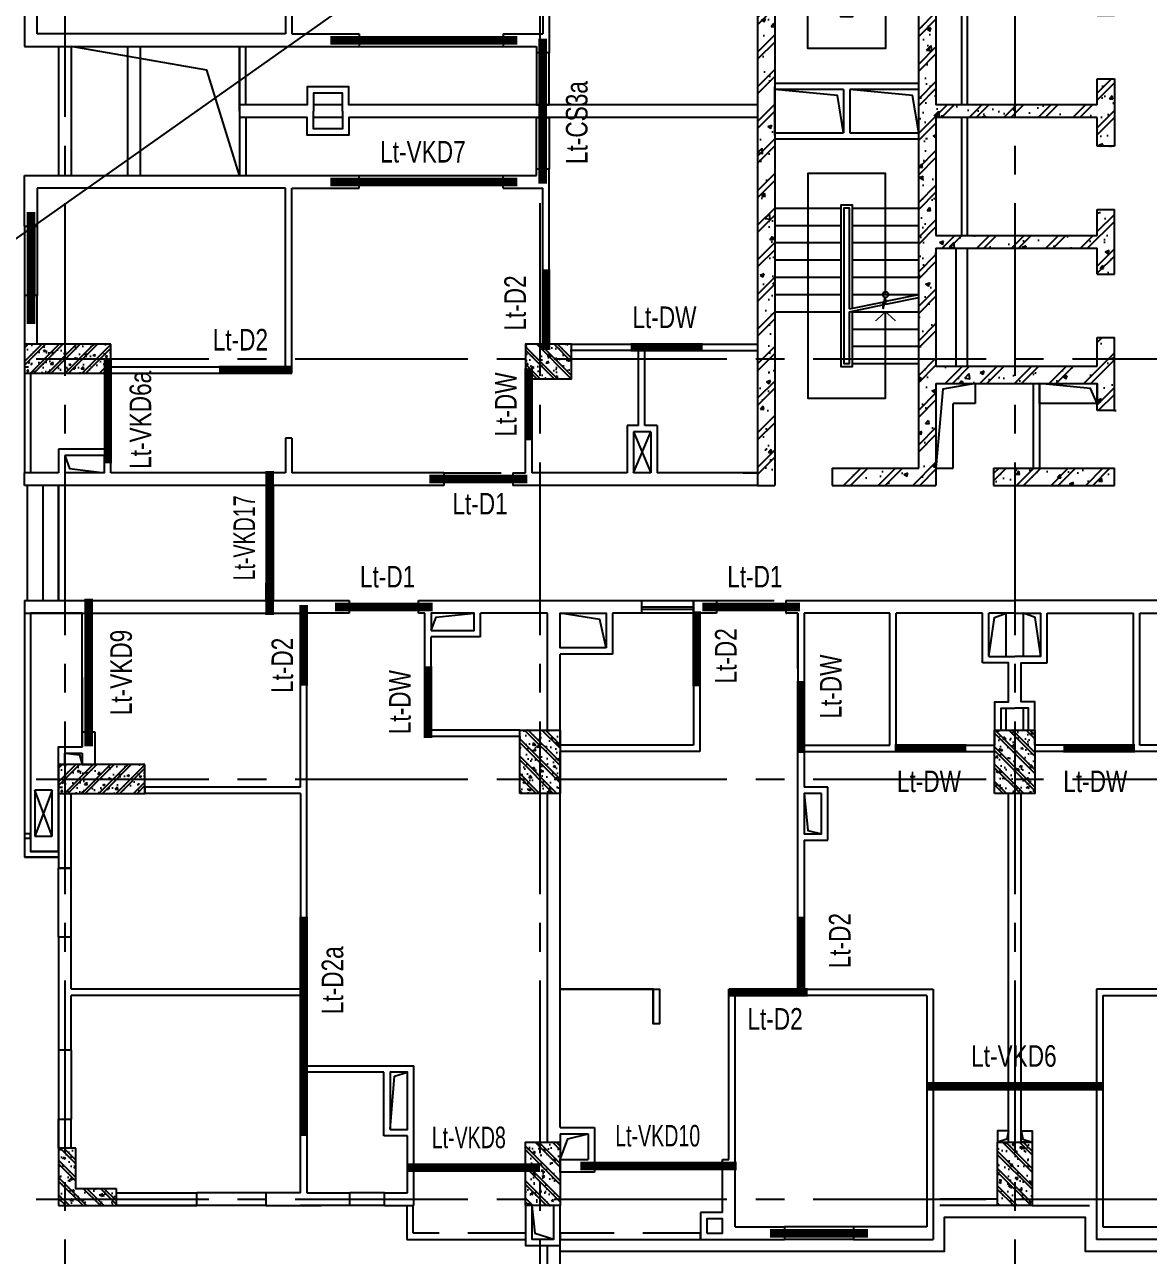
# Model space of a CAD drawing. Header units: millimetres. Extents: x 0 to 132458, y 0 to 365310.
# Drawn here: x 68577 to 88097, y 119774 to 141150 of the extents above; entities that cross this region are included whole.
import ezdxf
from ezdxf.enums import TextEntityAlignment as Align

# ---------------------------------------------------------------- set-up
doc = ezdxf.new("R2010")
doc.units = ezdxf.units.MM
doc.header["$LTSCALE"] = 400
doc.linetypes.add('CENTER2', pattern=[1.125, 0.75, -0.125, 0.125, -0.125])
doc.linetypes.add('HIDDEN', pattern=[0.375, 0.25, -0.125])
doc.layers.get('0').update_dxf_attribs({"lineweight": 5})
for name, color, linetype in [('CDC.01.AXIS', 160, 'CENTER2'), ('CDC.03.BORDER', 3, 'Continuous'), ('CDC.04.HIDDEN', 8, 'HIDDEN'), ('CDC.06.TEXT', 2, 'Continuous'), ('CDC.09.COLUMN', 4, 'Continuous'), ('CDC.10.HATCH', 9, 'Continuous'), ('CDC.11.NOTE', 8, 'Continuous'), ('CDC.12.PILE', 7, 'Continuous'), ('KCS_LANH_TO', 3, 'Continuous')]:
    doc.layers.add(name, color=color, linetype=linetype)
doc.layers.add('KCS_Plotter', color=11, linetype='Continuous', plot=False)
doc.styles.add('KCS_SMTEXT', font='arial.ttf', dxfattribs={"width": 0.7})
pattern_1 = [(50, (900, -1e-10), (358.63009, -31.376067), [37.5, -412.5]), (355, (900, -1e-10), (-69.37567, 376.09607), [30, -330]), (100.4514, (929.9, -2.6), (289.25469, 344.71977), [31.870095, -350.571056]), (46.1842, (900, 100), (533.62052, -82.75951), [56.25, -618.75]), (96.6356, (944.47, 93.1), (467.33135, 487.05894), [47.80514, -525.8565]), (351.1842, (900, 100), (467.33097, 487.0593), [45, -495]), (21, (950, 75), (298.453526, -201.309445), [37.5, -412.5]), (326, (950, 75), (121.657666, 362.57502), [30, -330]), (71.4514, (974.87, 58.22), (420.111314, 161.26525), [31.870095, -350.571056]), (37.5, (900, -1e-10), (6.079928, 166.446927), [0, -326, 0, -335, 0, -331.25]), (7.5, (900, -1e-10), (131.534769, 197.205856), [0, -191, 0, -318.5, 0, -126.25]), (327.5, (788.5, -1e-10), (266.911218, -11.277436), [0, -125, 0, -390, 0, -517.5]), (317.5, (738.5, -1e-10), (291.593085, 50.05249), [0, -162.5, 0, -259, 0, -367.5]), (45, (900, -1e-10), (-150.26019, 150.26019), []), (45, (900, 61.25), (-150.26019, 150.26019), [])]

# ---------------------------------------------------------------- blocks, each defined once
blk = doc.blocks.new('thang t2')
at = {"layer": 'CDC.11.NOTE', "ltscale": 10}
for p, q in [((1150, -1815), (0, -1815)), ((1150, -2115), (0, -2115)), ((1150, -2415), (0, -2415)), ((1150, -2715), (0, -2715)), ((2500, -2715), (1350, -2715)), ((1150, -3015), (0, -3015)), ((2500, -3015), (1350, -3015)), ((1150, -3315), (0, -3315)), ((2500, -3315), (1350, -3315)), ((1150, -3615), (0, -3615)), ((2500, -3615), (1350, -3615)), ((1150, -3915), (0, -3915)), ((2500, -3915), (1350, -3915)), ((1150, -4215), (0, -4215)), ((2500, -4215), (1350, -4215)), ((1150, -4515), (0, -4515)), ((2500, -4515), (1350, -4515))]:
    blk.add_line(p, q, dxfattribs=at)
at = {"layer": 'CDC.11.NOTE', "ltscale": 300}
blk.add_lwpolyline([(575, -3015), (575, -5115), (1925, -5115), (1925, -1215), (575, -1215), (575, -2715)], dxfattribs=at)
at = {"layer": 'CDC.11.NOTE', "ltscale": 10}
for points in [[(1150, -2775.42), (1150, -4565), (1350, -4565), (1350, -1765), (1150, -1765), (1150, -2725.42)], [(1200, -2765), (1200, -4515), (1300, -4515), (1300, -1815), (1200, -1815), (1200, -2715)]]:
    blk.add_lwpolyline(points, dxfattribs=at)
at = {"layer": 'CDC.11.NOTE', "const_width": 20}
blk.add_lwpolyline([(750, -2555), (575, -2715), (400, -2555)], dxfattribs=at)
at = {"layer": 'CDC.11.NOTE'}
for points in [[(1200, -2715), (630, -2833.75), (617.5, -2773.75), (582.5, -2906.25), (570, -2846.25), (0, -2965)], [(1200, -2765), (630, -2883.75), (617.5, -2823.75), (582.5, -2956.25), (570, -2896.25), (0, -3015)]]:
    blk.add_lwpolyline(points, dxfattribs=at)
blk.add_circle((575, -3015), 50, dxfattribs=at)
blk = doc.blocks.new('thang tc new')
at = {"layer": 'CDC.10.HATCH', "ltscale": 10}
h = blk.add_hatch(dxfattribs=at)
h.set_pattern_fill('BETONG', color=256, scale=100, style=0, pattern_type=2)
h.set_pattern_definition([(130, (5940222.8, 677573.3), (-717.2602, -62.7521), [75, -825]), (185, (5940222.8, 677573.3), (138.7513, 752.1921), [60, -660]), (79.5486, (5940163, 677568.1), (-578.5094, 689.4395), [63.7402, -701.1421]), (133.8158, (5940222.8, 677773.3), (-1067.241, -165.519), [112.5, -1237.5]), (83.3644, (5940133.9, 677759.5), (-934.6627, 974.118), [95.6103, -1051.713]), (188.8158, (5940222.8, 677773.3), (-934.662, 974.1186), [90, -990]), (159, (5940122.8, 677723.3), (-596.907, -402.6189), [75, -825]), (214, (5940122.8, 677723.3), (-243.3153, 725.15), [60, -660]), (108.5486, (5940073.05, 677689.75), (-840.2226, 322.5305), [63.7402, -701.1421]), (142.5, (5940222.8, 677573.3), (-12.15986, 332.89385), [0, -652, 0, -670, 0, -662.5]), (172.5, (5940222.8, 677573.3), (-263.06954, 394.4117), [0, -382, 0, -637, 0, -252.5]), (212.5, (5940445.8, 677573.3), (-533.82244, -22.55487), [0, -250, 0, -780, 0, -1035]), (222.5, (5940545.8, 677573.3), (-583.1862, 100.105), [0, -325, 0, -518, 0, -735]), (135, (5940222.8, 677573.3), (300.5204, 300.5204), []), (135, (5940222.8, 677695.8), (300.5204, 300.5204), [])])
h.paths.add_polyline_path([(5634141, 688259), (5632261, 688259), (5632261, 687959), (5634141, 687959)])
h.paths.add_polyline_path([(5635661, 688259), (5635141, 688259), (5635141, 687959), (5635361, 687959), (5635361, 686859), (5632561, 686859), (5632561, 686959), (5632261, 686959), (5632261, 686064), (5632561, 686064), (5632561, 686639), (5635361, 686639), (5635361, 684139), (5632561, 684139), (5632561, 684764), (5632261, 684764), (5632261, 683419), (5632561, 683419), (5632561, 683919), (5635361, 683919), (5635361, 681869), (5632561, 681869), (5632561, 682319), (5632261, 682319), (5632261, 681149), (5632561, 681149), (5632561, 681649), (5635361, 681649), (5635361, 679599), (5632561, 679599), (5632561, 680049), (5632261, 680049), (5632261, 678929), (5632561, 678929), (5632561, 679379), (5635361, 679379), (5635361, 677329), (5632561, 677329), (5632561, 677829), (5632261, 677829), (5632261, 676559), (5632561, 676559), (5632561, 677029), (5635361, 677029), (5635361, 675566), (5635361, 675260), (5637161, 675260), (5637161, 675560), (5635661, 675560)])
h.paths.add_polyline_path([(5638461, 688259), (5638161, 688259), (5636661, 688259), (5636661, 687959), (5638161, 687959), (5638161, 675260), (5638461, 675260)])
h.paths.add_polyline_path([(5634360, 675559), (5632261, 675559), (5632261, 675260), (5634360, 675260)], flags=17)
blk.add_line((5632561, 683419), (5632561, 683919))
at = {"layer": 'CDC.03.BORDER'}
for p, q in [((5632761, 687959), (5632761, 686859)), ((5633061, 687959), (5633061, 686859)), ((5633171, 687959), (5633171, 686859)), ((5634811, 681869), (5634811, 683919)), ((5634911, 681869), (5634911, 683919)), ((5634811, 679599), (5634811, 681649)), ((5634911, 679599), (5634911, 681649)), ((5634811, 677329), (5634811, 679379)), ((5635011, 677329), (5635011, 679379))]:
    blk.add_line(p, q, dxfattribs=at)
at = {"layer": 'CDC.03.BORDER', "ltscale": 10}
for p, q in [((5633971, 687959), (5633971, 687739)), ((5634081, 687959), (5634081, 687739)), ((5633971, 687739), (5634081, 687739)), ((5635361, 687469), (5634901, 687469)), ((5634901, 686859), (5634901, 687469)), ((5635011, 686859), (5635011, 687359)), ((5635361, 687359), (5635011, 687359)), ((5633971, 687139), (5634081, 687139)), ((5633971, 687139), (5633971, 686859)), ((5634081, 687139), (5634081, 686859)), ((5635661, 682134), (5636856, 682134)), ((5636856, 682134), (5636856, 681384)), ((5636966, 682134), (5638161, 682134)), ((5636966, 682134), (5636966, 681384)), ((5635661, 681274), (5638161, 681274)), ((5633561, 677030), (5633561, 675559)), ((5633671, 677030), (5633671, 675559)), ((5634681, 677029), (5634681, 676680)), ((5634681, 676680), (5635061, 676680)), ((5635061, 675560), (5635061, 676680)), ((5635361, 675560), (5635061, 675560))]:
    blk.add_line(p, q, dxfattribs=at)
at = {"layer": 'CDC.03.BORDER', "ltscale": 70}
blk.add_line((5632261, 676559), (5632231, 676559), dxfattribs=at)
at = {"layer": 'CDC.03.BORDER', "ltscale": 10}
blk.add_lwpolyline([(5634081, 687739), (5633971, 687739), (5633971, 687139), (5634081, 687139)], close=True, dxfattribs=at)
for points in [[(5638161, 682244), (5635661, 682244)], [(5636856, 681384), (5635661, 681384)], [(5638161, 681384), (5636966, 681384)], [(5632561, 676880), (5632561, 676680), (5632861, 676680), (5632861, 676680), (5633561, 676680), (5633561, 677030), (5632561, 677030), (5632561, 676879), (5632562, 676879)]]:
    blk.add_lwpolyline(points, dxfattribs=at)
at = {"layer": 'CDC.09.COLUMN'}
for p, q in [((5632261, 688259), (5632261, 687959)), ((5632261, 686959), (5632261, 686064)), ((5632561, 686959), (5632561, 686859)), ((5635661, 676799), (5635661, 686959)), ((5635361, 686639), (5632561, 686639)), ((5632561, 686639), (5632561, 686064)), ((5635361, 686639), (5635361, 684139)), ((5632561, 686064), (5632261, 686064)), ((5632261, 684764), (5632261, 683419)), ((5632261, 684764), (5632561, 684764)), ((5632561, 684764), (5632561, 684139)), ((5632561, 684139), (5635361, 684139)), ((5632561, 683919), (5635361, 683919)), ((5632561, 683419), (5632561, 683919)), ((5635361, 683919), (5635361, 681869)), ((5632261, 683419), (5632561, 683419)), ((5632561, 682319), (5632261, 682319)), ((5632261, 682319), (5632261, 681149)), ((5632561, 681869), (5632561, 682319)), ((5632561, 681869), (5635361, 681869)), ((5632561, 681649), (5635361, 681649)), ((5632561, 681149), (5632561, 681649)), ((5635361, 681649), (5635361, 679599)), ((5632261, 681149), (5632561, 681149)), ((5632261, 678929), (5632261, 680049)), ((5632561, 680049), (5632261, 680049)), ((5632561, 679599), (5632561, 680049)), ((5635361, 679599), (5632561, 679599)), ((5632561, 678929), (5632561, 679379)), ((5635361, 679379), (5632561, 679379)), ((5635361, 679379), (5635361, 677329)), ((5632561, 678929), (5632261, 678929)), ((5632261, 676559), (5632261, 677829)), ((5632561, 677829), (5632261, 677829)), ((5632561, 677329), (5632561, 677829)), ((5635361, 677329), (5632561, 677329)), ((5632561, 676559), (5632561, 677029)), ((5635361, 677029), (5632561, 677029)), ((5635361, 677029), (5635361, 675566))]:
    blk.add_line(p, q, dxfattribs=at)
at = {"layer": 'CDC.09.COLUMN', "ltscale": 10}
for p, q in [((5634141, 688259), (5632261, 688259)), ((5634141, 688259), (5634141, 687959)), ((5635661, 688259), (5635141, 688259)), ((5635141, 688259), (5635141, 687959)), ((5635661, 675560), (5635661, 688259)), ((5636661, 687959), (5636661, 688259)), ((5636661, 688259), (5636661, 688259)), ((5638161, 688259), (5636661, 688259)), ((5638161, 688259), (5638461, 688259)), ((5638461, 688259), (5638461, 675260)), ((5632261, 687959), (5634141, 687959)), ((5635141, 687959), (5635361, 687959)), ((5635361, 686859), (5635361, 687959)), ((5636661, 687959), (5638161, 687959)), ((5638161, 687959), (5638161, 675260)), ((5632261, 686959), (5632561, 686959)), ((5635361, 686859), (5632561, 686859)), ((5638161, 681334), (5638161, 682185)), ((5632261, 676559), (5632561, 676559)), ((5634360, 675559), (5632261, 675559)), ((5632261, 675260), (5632261, 675559)), ((5634360, 675559), (5634360, 675260)), ((5635361, 675566), (5635361, 675260)), ((5635361, 675566), (5635361, 675566)), ((5637161, 675560), (5635661, 675560)), ((5637161, 675560), (5637161, 675260)), ((5634360, 675260), (5632261, 675260)), ((5637161, 675260), (5635361, 675260)), ((5638461, 675260), (5638161, 675260))]:
    blk.add_line(p, q, dxfattribs=at)
at = {"layer": 'CDC.11.NOTE', "ltscale": 10}
for points in [[(5632761, 686859), (5632866, 687855), (5633061, 687959)], [(5633171, 686859), (5633265, 687809), (5633971, 687959)], [(5635011, 686859), (5635076, 687277), (5635361, 687359)], [(5635661, 681382), (5635769, 682032), (5636856, 682134)], [(5636966, 681382), (5637074, 682032), (5638161, 682134)], [(5632561, 676680), (5632679, 676944), (5633561, 677029)], [(5634681, 677029), (5635243, 676930), (5635361, 675560)]]:
    blk.add_lwpolyline(points, dxfattribs=at)
at = {"layer": 'CDC.11.NOTE'}
blk.add_blockref('thang t2', (5635661, 687960), dxfattribs=at)
at = {"layer": 'CDC.11.NOTE', "xscale": -1, "rotation": 180}
blk.add_blockref('thang t2', (5635661, 675560), dxfattribs=at)
blk = doc.blocks.new('c1')
at = {"layer": 'CDC.10.HATCH'}
h = blk.add_hatch(dxfattribs=at)
h.set_pattern_fill('CHAU-01', color=256, scale=50, angle=270, style=0, pattern_type=2)
h.set_pattern_definition([(320, (0, 0), (-31.376067, -358.63009), [37.5, -412.5]), (265, (0, 0), (376.09607, 69.37567), [30, -330]), (10.4514, (-2.6, -29.9), (344.71977, -289.25469), [31.870095, -350.571056]), (316.1842, (100, -2e-14), (-82.75951, -533.62052), [56.25, -618.75]), (6.6356, (93.1, -44.47), (487.05894, -467.33135), [47.80514, -525.8565]), (261.1842, (100, -2e-14), (487.0593, -467.33097), [45, -495]), (291, (75, -50), (-201.309445, -298.453526), [37.5, -412.5]), (236, (75, -50), (362.57502, -121.657666), [30, -330]), (341.4514, (58.22, -74.87), (161.26525, -420.111314), [31.870095, -350.571056]), (307.5, (0, 0), (166.446927, -6.079928), [0, -326, 0, -335, 0, -331.25]), (277.5, (0, 0), (197.205856, -131.534769), [0, -191, 0, -318.5, 0, -126.25]), (237.5, (2e-14, 111.5), (-11.277436, -266.911218), [0, -125, 0, -390, 0, -517.5]), (227.5, (3e-14, 161.5), (50.05249, -291.593085), [0, -162.5, 0, -259, 0, -367.5]), (315, (0, 0), (150.26019, 150.26019), []), (315, (61.25, -1e-14), (150.26019, 150.26019), [])])
h.paths.add_polyline_path([(1749356, 307321), (1748756, 307321), (1748756, 306221), (1749356, 306221)])
at = {"layer": 'CDC.09.COLUMN', "ltscale": 2000, "elevation": 0}
blk.add_lwpolyline([(1749356, 307321), (1749356, 306221), (1748756, 306221), (1748756, 307321)], close=True, dxfattribs=at)
blk = doc.blocks.new('TANG DH')
at = {"layer": 'CDC.10.HATCH'}
h = blk.add_hatch(dxfattribs=at)
h.set_pattern_fill('CHAU-01', color=256, scale=50, style=0, pattern_type=2)
h.set_pattern_definition(pattern_1)
h.paths.add_polyline_path([(1763873, 276500), (1763273, 276500), (1763273, 276850), (1763873, 276850)])
h.paths.add_polyline_path([(1764073, 276500), (1763873, 276500), (1763873, 276850), (1764073, 276850)])
h.paths.add_polyline_path([(1764073, 276850), (1763873, 276850), (1763873, 277100), (1764073, 277100)])
h.paths.add_polyline_path([(1763873, 276850), (1763273, 276850), (1763273, 277100), (1763873, 277100)])
h = blk.add_hatch(dxfattribs=at)
h.set_pattern_fill('CHAU-01', color=256, scale=50, style=0, pattern_type=2)
h.set_pattern_definition([(130, (3511735.72, 7300), (-358.63009, -31.376067), [37.5, -412.5]), (185, (3511735.72, 7300), (69.37567, 376.09607), [30, -330]), (79.5486, (3511705.83, 7297.4), (-289.25469, 344.71977), [31.870095, -350.571056]), (133.8158, (3511735.7, 7400), (-533.62052, -82.75951), [56.25, -618.75]), (83.3644, (3511691.25, 7393.1), (-467.33135, 487.05894), [47.80514, -525.8565]), (188.8158, (3511735.7, 7400), (-467.33097, 487.0593), [45, -495]), (159, (3511685.72, 7375), (-298.453526, -201.309445), [37.5, -412.5]), (214, (3511685.72, 7375), (-121.657666, 362.57502), [30, -330]), (108.5486, (3511660.85, 7358.22), (-420.111314, 161.26525), [31.870095, -350.571056]), (142.5, (3511735.72, 7300), (-6.079928, 166.446927), [0, -326, 0, -335, 0, -331.25]), (172.5, (3511735.72, 7300), (-131.534769, 197.205856), [0, -191, 0, -318.5, 0, -126.25]), (212.5, (3511847.22, 7300), (-266.911218, -11.277436), [0, -125, 0, -390, 0, -517.5]), (222.5, (3511897.22, 7300), (-291.593085, 50.05249), [0, -162.5, 0, -259, 0, -367.5]), (135, (3511735.72, 7300), (150.26019, 150.26019), []), (135, (3511735.72, 7361.25), (150.26019, 150.26019), [])])
h.paths.add_polyline_path([(1772663, 277100), (1772773, 277100), (1772773, 276850), (1772663, 276850)])
h.paths.add_polyline_path([(1772663, 276850), (1772773, 276850), (1772773, 276600), (1772663, 276600)])
h.paths.add_polyline_path([(1771273, 276850), (1772663, 276850), (1772663, 276600), (1771273, 276600)])
h.paths.add_polyline_path([(1771273, 277100), (1772663, 277100), (1772663, 276850), (1771273, 276850)])
h = blk.add_hatch(dxfattribs=at)
h.set_pattern_fill('CHAU-01', color=256, scale=50, style=0, pattern_type=2)
h.set_pattern_definition([(50, (600, -1e-10), (358.63009, -31.376067), [37.5, -412.5]), (355, (600, -1e-10), (-69.37567, 376.09607), [30, -330]), (100.4514, (629.9, -2.6), (289.25469, 344.71977), [31.870095, -350.571056]), (46.1842, (600, 100), (533.62052, -82.75951), [56.25, -618.75]), (96.6356, (644.47, 93.1), (467.33135, 487.05894), [47.80514, -525.8565]), (351.1842, (600, 100), (467.33097, 487.0593), [45, -495]), (21, (650, 75), (298.453526, -201.309445), [37.5, -412.5]), (326, (650, 75), (121.657666, 362.57502), [30, -330]), (71.4514, (674.87, 58.22), (420.111314, 161.26525), [31.870095, -350.571056]), (37.5, (600, -1e-10), (6.079928, 166.446927), [0, -326, 0, -335, 0, -331.25]), (7.5, (600, -1e-10), (131.534769, 197.205856), [0, -191, 0, -318.5, 0, -126.25]), (327.5, (488.5, -1e-10), (266.911218, -11.277436), [0, -125, 0, -390, 0, -517.5]), (317.5, (438.5, -1e-10), (291.593085, 50.05249), [0, -162.5, 0, -259, 0, -367.5]), (45, (600, -1e-10), (-150.26019, 150.26019), []), (45, (600, 61.25), (-150.26019, 150.26019), [])])
h.paths.add_polyline_path([(1755923, 270400), (1755223, 270400), (1755223, 269300), (1755923, 269300)])
h = blk.add_hatch(dxfattribs=at)
h.set_pattern_fill('CHAU-01', color=256, scale=50, style=0, pattern_type=2)
h.set_pattern_definition(pattern_1)
h.paths.add_polyline_path([(1764173, 270400), (1763473, 270400), (1763473, 269300), (1764173, 269300)])
h = blk.add_hatch(dxfattribs=at)
h.set_pattern_fill('CHAU-01', color=256, scale=50, style=0, pattern_type=2)
h.set_pattern_definition([(130, (3511145.68, -1e-10), (-358.63009, -31.376067), [37.5, -412.5]), (185, (3511145.68, -1e-10), (69.37567, 376.09607), [30, -330]), (79.5486, (3511115.8, -2.6), (-289.25469, 344.71977), [31.870095, -350.571056]), (133.8158, (3511145.68, 100), (-533.62052, -82.75951), [56.25, -618.75]), (83.3644, (3511101.2, 93.1), (-467.33135, 487.05894), [47.80514, -525.8565]), (188.8158, (3511145.7, 100), (-467.33097, 487.0593), [45, -495]), (159, (3511095.68, 75), (-298.453526, -201.309445), [37.5, -412.5]), (214, (3511095.68, 75), (-121.657666, 362.57502), [30, -330]), (108.5486, (3511070.8, 58.22), (-420.111314, 161.26525), [31.870095, -350.571056]), (142.5, (3511145.68, -1e-10), (-6.079928, 166.446927), [0, -326, 0, -335, 0, -331.25]), (172.5, (3511145.68, -1e-10), (-131.534769, 197.205856), [0, -191, 0, -318.5, 0, -126.25]), (212.5, (3511257.18, -1e-10), (-266.911218, -11.277436), [0, -125, 0, -390, 0, -517.5]), (222.5, (3511307.18, -1e-10), (-291.593085, 50.05249), [0, -162.5, 0, -259, 0, -367.5]), (135, (3511145.68, -1e-10), (150.26019, 150.26019), []), (135, (3511145.68, 61.25), (150.26019, 150.26019), [])])
h.paths.add_polyline_path([(1772073, 269800), (1772183, 269800), (1772183, 269550), (1772073, 269550)])
h.paths.add_polyline_path([(1772073, 269550), (1772183, 269550), (1772183, 269300), (1772073, 269300)])
h.paths.add_polyline_path([(1770683, 269550), (1772073, 269550), (1772073, 269300), (1770683, 269300)])
h.paths.add_polyline_path([(1770683, 269800), (1772073, 269800), (1772073, 269550), (1770683, 269550)])
h = blk.add_hatch(dxfattribs=at)
h.set_pattern_fill('CHAU-01', color=256, scale=50, style=0, pattern_type=2)
h.set_pattern_definition([(50, (1200, -1e-10), (358.63009, -31.376067), [37.5, -412.5]), (355, (1200, -1e-10), (-69.37567, 376.09607), [30, -330]), (100.4514, (1229.9, -2.6), (289.25469, 344.71977), [31.870095, -350.571056]), (46.1842, (1200, 100), (533.62052, -82.75951), [56.25, -618.75]), (96.6356, (1244.47, 93.1), (467.33135, 487.05894), [47.80514, -525.8565]), (351.1842, (1200, 100), (467.33097, 487.0593), [45, -495]), (21, (1250, 75), (298.453526, -201.309445), [37.5, -412.5]), (326, (1250, 75), (121.657666, 362.57502), [30, -330]), (71.4514, (1274.87, 58.22), (420.111314, 161.26525), [31.870095, -350.571056]), (37.5, (1200, -1e-10), (6.079928, 166.446927), [0, -326, 0, -335, 0, -331.25]), (7.5, (1200, -1e-10), (131.534769, 197.205856), [0, -191, 0, -318.5, 0, -126.25]), (327.5, (1088.5, -1e-10), (266.911218, -11.277436), [0, -125, 0, -390, 0, -517.5]), (317.5, (1038.5, -1e-10), (291.593085, 50.05249), [0, -162.5, 0, -259, 0, -367.5]), (45, (1200, -1e-10), (-150.26019, 150.26019), []), (45, (1200, 61.25), (-150.26019, 150.26019), [])])
h.paths.add_polyline_path([(1771883, 262441), (1771183, 262441), (1771183, 262251), (1772073, 262251), (1772073, 263141), (1771883, 263141)])
h.paths.add_polyline_path([(1772073, 262251), (1772183, 262251), (1772183, 263141), (1772073, 263141)])
h.paths.add_polyline_path([(1772073, 262141), (1772183, 262141), (1772183, 262251), (1772073, 262251)])
h.paths.add_polyline_path([(1771183, 262141), (1772073, 262141), (1772073, 262251), (1771183, 262251)])
at = {"layer": 'CDC.09.COLUMN', "ltscale": 2000}
for p, q in [((1771883, 262441), (1771883, 263141)), ((1771883, 263141), (1772183, 263141)), ((1772183, 263141), (1772183, 262141)), ((1771183, 262441), (1771183, 262141)), ((1771883, 262441), (1771183, 262441)), ((1772183, 262141), (1771183, 262141))]:
    blk.add_line(p, q, dxfattribs=at)
for points in [[(1764073, 276500), (1763273, 276500), (1763273, 277100), (1764073, 277100)], [(1771273, 277100), (1772773, 277100), (1772773, 276600), (1771273, 276600)], [(1755923, 269300), (1755923, 270400), (1755223, 270400), (1755223, 269300)], [(1764173, 269300), (1764173, 270400), (1763473, 270400), (1763473, 269300)], [(1770683, 269800), (1772183, 269800), (1772183, 269300), (1770683, 269300)]]:
    blk.add_lwpolyline(points, close=True, dxfattribs=at)
at = {"layer": 'CDC.10.HATCH', "xscale": -1, "rotation": 180}
for p in [(6517, 569462), (14717, 569462)]:
    blk.add_blockref('c1', p, dxfattribs=at)
blk = doc.blocks.new('fac')
at = {"ltscale": 10}
blk.add_lwpolyline([(5403900, 783951), (5403680, 783951), (5403680, 784851), (5403900, 784851)], close=True, dxfattribs=at)
at = {"layer": 'CDC.03.BORDER', "ltscale": 10}
for p, q in [((5400060, 790341), (5404310, 790341)), ((5404310, 790121), (5404310, 790341)), ((5404310, 790121), (5404310, 790341)), ((5405510, 790341), (5412790, 790341)), ((5405510, 790121), (5405510, 790341)), ((5412790, 790341), (5412790, 790121)), ((5400060, 790121), (5401803, 790121)), ((5400060, 790121), (5400310, 790121)), ((5400310, 790121), (5400060, 790121)), ((5401803, 789301), (5401803, 790121)), ((5401913, 790121), (5402213, 790121)), ((5401913, 790121), (5402213, 790121)), ((5401913, 789411), (5401913, 790121)), ((5402213, 789411), (5402213, 790121)), ((5402323, 790121), (5403340, 790121)), ((5402323, 790121), (5403980, 790121)), ((5402323, 789301), (5402323, 790121)), ((5403980, 789311), (5403980, 790121)), ((5403980, 789531), (5403980, 790121)), ((5404310, 790121), (5404090, 790121)), ((5404090, 790121), (5404090, 789311)), ((5405510, 790121), (5405890, 790121)), ((5405510, 790121), (5408150, 790121)), ((5408150, 789521), (5408150, 790121)), ((5408150, 789521), (5408150, 790121)), ((5408260, 790121), (5411290, 790121)), ((5408260, 790121), (5408441, 790121)), ((5408260, 789521), (5408260, 790121)), ((5411290, 790121), (5411290, 789711)), ((5411400, 790121), (5412090, 790121)), ((5411400, 790121), (5411400, 789821)), ((5412090, 789821), (5412090, 790121)), ((5412200, 790121), (5412790, 790121)), ((5412200, 789711), (5412200, 790121)), ((5401913, 789411), (5401913, 789721)), ((5411290, 789711), (5412200, 789711)), ((5411400, 789821), (5412090, 789821)), ((5408150, 789521), (5408260, 789521)), ((5401803, 789301), (5402015, 789301)), ((5401913, 789411), (5402213, 789411)), ((5402015, 789301), (5402015, 787891)), ((5402125, 789301), (5402323, 789301)), ((5402125, 789301), (5402125, 788001)), ((5403980, 789311), (5404090, 789311)), ((5408261, 788391), (5408150, 788391)), ((5408150, 788391), (5408150, 785181)), ((5408261, 788273), (5408261, 788391)), ((5411290, 788391), (5409161, 788391)), ((5409161, 788281), (5409161, 788391)), ((5408260, 788281), (5408260, 785181)), ((5411290, 788281), (5409161, 788281)), ((5401265, 788001), (5400060, 788001)), ((5401265, 788001), (5401265, 787891)), ((5402125, 788001), (5403290, 788001)), ((5401265, 787891), (5400060, 787891)), ((5403290, 787891), (5402015, 787891)), ((5412570, 787891), (5412570, 787041)), ((5412790, 787041), (5412790, 787891)), ((5412570, 787041), (5412790, 787041)), ((5412570, 787041), (5412790, 787041)), ((5403680, 786841), (5403680, 784851)), ((5403680, 786841), (5403790, 786841)), ((5403790, 786841), (5403790, 785181)), ((5412570, 785181), (5412570, 785841)), ((5412790, 785841), (5412570, 785841)), ((5412790, 785841), (5412790, 784961)), ((5403900, 785181), (5403790, 785181)), ((5404480, 785181), (5403790, 785181)), ((5404480, 785181), (5404480, 784961)), ((5406980, 785181), (5406980, 784961)), ((5408150, 785181), (5406980, 785181)), ((5408260, 785181), (5412570, 785181)), ((5403900, 784961), (5403900, 784851)), ((5404480, 784961), (5403900, 784961)), ((5412790, 784961), (5406980, 784961)), ((5408950, 783951), (5408950, 784961)), ((5409060, 783951), (5409060, 784961)), ((5403680, 784851), (5403900, 784851)), ((5407270, 783951), (5407770, 783951)), ((5409060, 783841), (5409060, 783951))]:
    blk.add_line(p, q, dxfattribs=at)
at = {"layer": 'CDC.03.BORDER'}
for p, q in [((5412690, 788391), (5412690, 790121)), ((5412790, 788391), (5412790, 790121))]:
    blk.add_line(p, q, dxfattribs=at)
at = {"layer": 'CDC.03.BORDER', "ltscale": 10}
for points in [[(5403980, 788561), (5404090, 788561), (5404090, 788391), (5403980, 788391)], [(5403680, 787741), (5403790, 787741), (5403790, 787891), (5403680, 787891)], [(5403900, 783951), (5403680, 783951), (5403680, 784851), (5403900, 784851)]]:
    blk.add_lwpolyline(points, close=True, dxfattribs=at)
for points in [[(5400060, 783951), (5407160, 783951), (5407160, 784261), (5407880, 784261), (5407880, 783951), (5409060, 783951)], [(5407270, 783841), (5407270, 784151), (5407770, 784151), (5407770, 783841)]]:
    blk.add_lwpolyline(points, dxfattribs=at)
at = {"layer": 'CDC.04.HIDDEN', "ltscale": 10}
for p, q in [((5402213, 790121), (5401913, 789411)), ((5402213, 789411), (5401913, 790121)), ((5405510, 790121), (5404310, 790121))]:
    blk.add_line(p, q, dxfattribs=at)
at = {"layer": 'CDC.10.HATCH', "ltscale": 10}
for p, q in [((5411400, 788391), (5411400, 788391)), ((5406980, 784961), (5404480, 784961))]:
    blk.add_line(p, q, dxfattribs=at)
blk.add_lwpolyline([(5412090, 789821), (5412012, 790048), (5411400, 790121)], dxfattribs=at)
blk.add_lwpolyline([(5403790, 784851), (5403745, 784851), (5403745, 783951), (5403790, 783951)], close=True, dxfattribs=at)
at = {"layer": 'CDC.12.PILE'}
for p, q in [((5412570, 785841), (5412570, 787041)), ((5412620, 785841), (5412620, 787041)), ((5412740, 785841), (5412740, 787041)), ((5412790, 785841), (5412790, 787041))]:
    blk.add_line(p, q, dxfattribs=at)
blk = doc.blocks.new('can A3-1')
at = {"ltscale": 10}
for p, q in [((5379856, 584508), (5379856, 583908)), ((5379966, 584508), (5379966, 583908)), ((5381056, 581328), (5381056, 581328))]:
    blk.add_line(p, q, dxfattribs=at)
at = {"layer": 'CDC.03.BORDER', "ltscale": 10}
for p, q in [((5378036, 591258), (5379656, 591258)), ((5379656, 591038), (5379656, 591258)), ((5380556, 591258), (5380956, 591258)), ((5380556, 591038), (5380556, 591258)), ((5380956, 591258), (5380956, 591038)), ((5382156, 591258), (5386136, 591258)), ((5382156, 591258), (5382586, 591258)), ((5382156, 591258), (5382156, 591038)), ((5379656, 591038), (5378236, 591038)), ((5378236, 588748), (5378236, 591038)), ((5380556, 591038), (5380556, 590818)), ((5380956, 591038), (5380666, 591038)), ((5380666, 591038), (5380666, 590818)), ((5382366, 591038), (5382156, 591038)), ((5382156, 591038), (5382176, 591038)), ((5382366, 591038), (5382366, 589608)), ((5382366, 590074), (5382366, 591038)), ((5382476, 591038), (5382476, 589608)), ((5383966, 591038), (5382476, 591038)), ((5383966, 588748), (5383966, 591038)), ((5384076, 588748), (5384076, 591038)), ((5385576, 591038), (5384076, 591038)), ((5385576, 590178), (5385576, 591038)), ((5386136, 591038), (5385686, 591038)), ((5385686, 590288), (5385686, 591038)), ((5385986, 590288), (5385986, 591038)), ((5380556, 590818), (5380666, 590818)), ((5385686, 590288), (5386136, 590288)), ((5380556, 589918), (5380556, 588748)), ((5380556, 589918), (5380666, 589918)), ((5380666, 589918), (5380666, 588638)), ((5382476, 589608), (5382366, 589608)), ((5385986, 589008), (5385986, 589388)), ((5380556, 588748), (5378236, 588748)), ((5382366, 585518), (5382366, 588858)), ((5382366, 588858), (5382476, 588858)), ((5382476, 588858), (5382476, 588748)), ((5382476, 588748), (5383966, 588748)), ((5384076, 588748), (5384296, 588748)), ((5384296, 588748), (5384296, 588638)), ((5385046, 588748), (5385786, 588748)), ((5385046, 588748), (5385046, 588638)), ((5378236, 582108), (5378236, 588638)), ((5380666, 588638), (5378236, 588638)), ((5382366, 588638), (5382366, 588638)), ((5382476, 588638), (5384296, 588638)), ((5382476, 588638), (5382476, 588018)), ((5385046, 588638), (5385786, 588638)), ((5382886, 588018), (5382476, 588018)), ((5382886, 587098), (5382886, 588018)), ((5386026, 582878), (5386026, 587908)), ((5386026, 582878), (5386026, 587498)), ((5382476, 587098), (5382476, 585518)), ((5382476, 587098), (5382886, 587098)), ((5382476, 585518), (5382366, 585518)), ((5381166, 581548), (5381166, 584508)), ((5381166, 584508), (5381386, 584508)), ((5381386, 584398), (5381386, 584508)), ((5382286, 584508), (5382366, 584508)), ((5382286, 584398), (5382286, 584508)), ((5382366, 584508), (5382366, 584618)), ((5382476, 584618), (5382366, 584618)), ((5382476, 584618), (5382476, 584508)), ((5382476, 584508), (5384716, 584508)), ((5384716, 584508), (5384716, 580158)), ((5381276, 580378), (5381276, 584398)), ((5381386, 584398), (5381276, 584398)), ((5384606, 584398), (5382286, 584398)), ((5384606, 584398), (5384606, 580378)), ((5386026, 581848), (5386026, 582768)), ((5386026, 581848), (5386026, 582768)), ((5378236, 582108), (5378836, 582108)), ((5378836, 582108), (5378836, 581328)), ((5378236, 581998), (5378726, 581998)), ((5378236, 581998), (5378236, 581848)), ((5378726, 581998), (5378726, 581548)), ((5378236, 581548), (5378726, 581548)), ((5378236, 581328), (5378236, 581548)), ((5381056, 581328), (5381056, 581548)), ((5381056, 581548), (5381166, 581548)), ((5378836, 581328), (5378236, 581328)), ((5381056, 580628), (5381056, 581328)), ((5381056, 581328), (5381056, 581328)), ((5381056, 580628), (5380676, 580628)), ((5380676, 580628), (5380676, 580158)), ((5381276, 580378), (5382136, 580378)), ((5382136, 580378), (5382136, 580158)), ((5384606, 580378), (5383336, 580378)), ((5383336, 580378), (5383336, 580158)), ((5380676, 580158), (5382136, 580158)), ((5383336, 580158), (5384716, 580158))]:
    blk.add_line(p, q, dxfattribs=at)
at = {"layer": 'CDC.03.BORDER'}
for p, q in [((5379236, 584508), (5378236, 584508)), ((5378236, 584245), (5379856, 584245)), ((5378236, 580158), (5381056, 580158))]:
    blk.add_line(p, q, dxfattribs=at)
at = {"layer": 'CDC.03.BORDER', "color": 8}
for p, q in [((5383336, 580378), (5382136, 580378)), ((5383336, 580158), (5382136, 580158))]:
    blk.add_line(p, q, dxfattribs=at)
at = {"layer": 'CDC.03.BORDER', "ltscale": 10}
for points in [[(5379656, 591258), (5380556, 591258), (5380556, 591038), (5379656, 591038)], [(5382776, 587908), (5382476, 587908), (5382476, 587208), (5382776, 587208)], [(5379856, 584508), (5379966, 584508), (5379966, 583908), (5379856, 583908)], [(5385836, 581848), (5386026, 581848), (5386026, 582048), (5385836, 582048)], [(5380786, 580268), (5381056, 580268), (5381056, 580518), (5380786, 580518)]]:
    blk.add_lwpolyline(points, close=True, dxfattribs=at)
for points in [[(5385786, 588748), (5385786, 589498), (5386026, 589498), (5386026, 590178), (5385576, 590178)], [(5385896, 589008), (5385896, 589388), (5386136, 589388)], [(5386026, 582768), (5385886, 582768), (5385886, 582878), (5386026, 582878)]]:
    blk.add_lwpolyline(points, dxfattribs=at)
at = {"layer": 'CDC.03.BORDER'}
blk.add_lwpolyline([(5378236, 584508), (5379856, 584508), (5379856, 584508), (5378236, 584508)], close=True, dxfattribs=at)
at = {"layer": 'CDC.04.HIDDEN', "ltscale": 10}
for p, q in [((5380956, 591258), (5382156, 591258)), ((5381056, 581328), (5378836, 581328)), ((5385836, 580858), (5384716, 580858)), ((5385836, 580748), (5384716, 580748))]:
    blk.add_line(p, q, dxfattribs=at)
blk.add_lwpolyline([(5380676, 580268), (5378236, 580268), (5378236, 580158), (5380676, 580158)], close=True, dxfattribs=at)
at = {"layer": 'CDC.10.HATCH', "ltscale": 10}
for p, q in [((5379926, 581328, 0), (5378836, 581328, 0)), ((5381056, 581328), (5378836, 581328))]:
    blk.add_line(p, q, dxfattribs=at)
blk.add_lwpolyline([(5379656, 591148), (5380556, 591148), (5380556, 591105), (5379656, 591105)], close=True, dxfattribs=at)
for points in [[(5385686, 590288), (5385780, 590964), (5385986, 591038)], [(5382476, 587908), (5382540, 587265), (5382776, 587208)], [(5378236, 581548), (5378373, 581909), (5378726, 581998)], [(5386026, 582048), (5385997, 581900), (5385836, 581848)]]:
    blk.add_lwpolyline(points, dxfattribs=at)
blk = doc.blocks.new('A$C4B5D719C')
at = {"layer": 'CDC.04.HIDDEN', "ltscale": 100}
for p, q in [((0, 0), (800, 300)), ((800, 0), (0, 300))]:
    blk.add_line(p, q, dxfattribs=at)
blk.add_lwpolyline([(800, 0), (800, 300), (0, 300), (0, 0)], close=True, dxfattribs=at)
blk = doc.blocks.new('can a4 new')
at = {"ltscale": 10}
blk.add_line((5297374, 881127), (5297964, 881127), dxfattribs=at)
at = {"layer": 'CDC.03.BORDER'}
for p, q in [((5304014, 887767), (5306074, 887767)), ((5297374, 876887), (5297374, 881127)), ((5297474, 876887), (5297474, 879797))]:
    blk.add_line(p, q, dxfattribs=at)
at = {"layer": 'CDC.03.BORDER', "ltscale": 10}
for p, q in [((5300364, 887177), (5298964, 887177)), ((5298964, 887177), (5300364, 887177)), ((5298964, 886957), (5298964, 887177)), ((5300364, 887177), (5300364, 886957)), ((5303024, 887177), (5302164, 887177)), ((5302164, 887177), (5302524, 887177)), ((5303024, 887177), (5303024, 886957)), ((5303624, 887177), (5304134, 887177)), ((5303624, 887177), (5303624, 886957)), ((5304134, 887177), (5304134, 884747)), ((5298964, 886957), (5300364, 886957)), ((5302164, 886957), (5302164, 885717)), ((5302274, 885717), (5302274, 886957)), ((5302274, 886767), (5302274, 886957)), ((5302274, 886957), (5303024, 886957)), ((5303624, 886957), (5304024, 886957)), ((5304024, 886957), (5304024, 885967)), ((5297964, 885677), (5297964, 886177)), ((5297964, 886177), (5297964, 885677)), ((5298184, 886177), (5297964, 886177)), ((5298184, 886177), (5298184, 885677)), ((5306454, 886077), (5306454, 880018)), ((5303614, 885967), (5303614, 884857)), ((5304024, 885967), (5303614, 885967)), ((5297964, 885677), (5298184, 885677)), ((5302164, 885717), (5302274, 885717)), ((5302274, 884967), (5302164, 884967)), ((5302164, 884967), (5302164, 884537)), ((5302274, 884857), (5302274, 884967)), ((5303614, 884857), (5302274, 884857)), ((5302274, 884747), (5302274, 884537)), ((5302274, 884747), (5304134, 884747)), ((5297964, 882517), (5297964, 884477)), ((5298184, 884477), (5297964, 884477)), ((5298184, 884477), (5298184, 883527)), ((5302164, 884537), (5302274, 884537)), ((5302164, 883527), (5298184, 883527)), ((5302164, 883637), (5302164, 883527)), ((5302164, 883637), (5302274, 883637)), ((5302274, 883637), (5302274, 883307)), ((5302164, 883417), (5298184, 883417)), ((5298184, 883417), (5298184, 882517)), ((5302164, 883417), (5302164, 883307)), ((5302164, 883307), (5302274, 883307)), ((5302164, 883307), (5302274, 883307)), ((5298184, 882877), (5298184, 882517)), ((5298184, 882517), (5297964, 882517)), ((5298184, 882517), (5297964, 882517)), ((5298184, 882517), (5297964, 882517)), ((5302164, 882407), (5302274, 882407)), ((5302164, 880017), (5302164, 882407)), ((5302274, 882407), (5302274, 877897)), ((5302274, 882407), (5302274, 877897)), ((5297964, 880017), (5297964, 881317)), ((5298184, 881317), (5297964, 881317)), ((5298184, 881317), (5297964, 881317)), ((5298184, 881317), (5298184, 880017)), ((5302164, 880017), (5299464, 880017)), ((5302164, 880017), (5299464, 880017)), ((5299464, 879907), (5299464, 880017)), ((5302164, 879907), (5299464, 879907)), ((5302164, 879907), (5302164, 877897)), ((5297964, 879518), (5297964, 879208)), ((5297964, 879518), (5298074, 879518)), ((5298074, 879518), (5298074, 879318)), ((5298374, 879518), (5298594, 879518)), ((5298374, 879318), (5298374, 879518)), ((5298594, 878947), (5298594, 879518)), ((5297964, 879208), (5298374, 879208)), ((5298074, 879318), (5298374, 879318)), ((5298374, 878947), (5298374, 879208)), ((5304324, 879028), (5304324, 878808)), ((5305973, 879028), (5304324, 879028)), ((5298374, 878947), (5298594, 878947)), ((5304434, 878808), (5304324, 878808)), ((5304434, 878918), (5304434, 878808)), ((5305973, 878918), (5304434, 878918)), ((5304434, 878808), (5304434, 878808)), ((5306454, 878918), (5306454, 876887)), ((5304324, 878058), (5304324, 876887)), ((5304324, 878058), (5304434, 878058)), ((5304434, 878058), (5304434, 877297)), ((5302164, 877897), (5302274, 877897)), ((5305294, 877297), (5304434, 877297)), ((5305294, 877297), (5305294, 876887)), ((5297374, 876667), (5297374, 876887)), ((5297374, 876887), (5302164, 876887)), ((5302164, 876997), (5302164, 876887)), ((5302164, 876997), (5302274, 876997)), ((5302164, 876997), (5302274, 876997)), ((5302274, 876997), (5302274, 876887)), ((5302274, 876997), (5302274, 876887)), ((5303014, 876887), (5302274, 876887)), ((5303014, 876667), (5303014, 876887)), ((5304214, 876887), (5304214, 876667)), ((5304324, 876887), (5304214, 876887)), ((5306454, 876887), (5305294, 876887)), ((5304214, 876667), (5306674, 876667))]:
    blk.add_line(p, q, dxfattribs=at)
at = {"layer": 'CDC.03.BORDER', "color": 8}
for p, q in [((5301564, 887177), (5300364, 887177)), ((5303624, 887177), (5303024, 887177)), ((5301564, 886957), (5300364, 886957)), ((5303624, 886957), (5303024, 886957)), ((5297964, 884477), (5297964, 885677)), ((5298184, 884477), (5298184, 885677)), ((5297964, 882517), (5297964, 881317)), ((5298184, 882517), (5298184, 881317))]:
    blk.add_line(p, q, dxfattribs=at)
at = {"layer": 'CDC.03.BORDER', "ltscale": 10}
for points in [[(5306074, 887177), (5306074, 887597), (5306074, 887597), (5306074, 887868), (5306674, 887868), (5306674, 887598), (5306674, 887598), (5306674, 887177)], [(5306184, 887177), (5306184, 887597), (5306184, 887757), (5306564, 887758), (5306564, 887598), (5306564, 887177)], [(5303724, 885857), (5304024, 885857), (5304024, 884857), (5303724, 884857)], [(5304434, 877187), (5305184, 877187), (5305184, 876887), (5304434, 876887)]]:
    blk.add_lwpolyline(points, close=True, dxfattribs=at)
for points in [[(5298964, 887177), (5300364, 887177)], [(5302164, 886957), (5301564, 886957), (5301564, 887177), (5302164, 887177), (5302164, 887177)], [(5297964, 886177), (5297964, 885677)], [(5297964, 882517), (5297964, 882517)], [(5297964, 881317), (5298184, 881317)], [(5304324, 878808), (5304324, 878808)], [(5297374, 876667), (5303014, 876667)]]:
    blk.add_lwpolyline(points, dxfattribs=at)
at = {"layer": 'CDC.04.HIDDEN', "ltscale": 10}
for p, q in [((5304014, 887177), (5304014, 887767)), ((5297964, 881127), (5297374, 881127)), ((5297964, 881027), (5297474, 881027))]:
    blk.add_line(p, q, dxfattribs=at)
for points in [[(5304014, 887177), (5304014, 887767), (5306074, 887767)], [(5306074, 887657), (5304124, 887657), (5304124, 887177)]]:
    blk.add_lwpolyline(points, dxfattribs=at)
blk.add_lwpolyline([(5297474, 880717), (5297374, 880717), (5297374, 880797), (5297474, 880797)], close=True, dxfattribs=at)
at = {"layer": 'CDC.10.HATCH', "ltscale": 10}
blk.add_line((5298374, 878007, 0), (5298374, 878947, 0), dxfattribs=at)
for points in [[(5306184, 887177), (5306238, 887656), (5306564, 887758)], [(5303724, 885857), (5303800, 884927), (5304024, 884857)], [(5298074, 879318), (5298328, 879345), (5298374, 879518)], [(5304434, 877187), (5304520, 876959), (5305184, 876887)]]:
    blk.add_lwpolyline(points, dxfattribs=at)
blk.add_lwpolyline([(5298374, 876887), (5297474, 876887), (5297474, 881027), (5297964, 881027), (5297964, 879208), (5298374, 879208)], close=True, dxfattribs=at)
at = {"layer": 'CDC.04.HIDDEN', "ltscale": 10, "xscale": -1, "rotation": 90}
blk.add_blockref('A$C4B5D719C', (5297850, 880759), dxfattribs=at)
blk = doc.blocks.new('ăn A3-1')
at = {"ltscale": 10}
for p, q in [((5389814, 796388), (5389814, 796388)), ((5390904, 793208), (5390904, 793808)), ((5391014, 793208), (5391014, 793808))]:
    blk.add_line(p, q, dxfattribs=at)
at = {"layer": 'CDC.03.BORDER', "ltscale": 10}
for p, q in [((5386154, 793208), (5386154, 797558)), ((5387534, 797558), (5386154, 797558)), ((5387534, 797338), (5387534, 797558)), ((5390194, 797558), (5388734, 797558)), ((5388734, 797338), (5388734, 797558)), ((5390194, 797088), (5390194, 797558)), ((5386264, 793318), (5386264, 797338)), ((5386264, 797338), (5387534, 797338)), ((5389594, 797338), (5388734, 797338)), ((5389594, 797338), (5389594, 793318)), ((5389814, 797088), (5390194, 797088)), ((5389814, 797088), (5389814, 796388)), ((5389814, 796388), (5389814, 796168)), ((5389814, 796388), (5389814, 796388)), ((5392034, 795608), (5392034, 796388)), ((5392034, 796388), (5392634, 796388)), ((5392634, 796388), (5392634, 796168)), ((5389704, 796168), (5389704, 793208)), ((5389814, 796168), (5389704, 796168)), ((5392634, 796168), (5392144, 796168)), ((5392144, 795718), (5392144, 796168)), ((5384844, 795868), (5384844, 794948)), ((5384844, 795868), (5384844, 794948)), ((5392634, 795718), (5392634, 795868)), ((5392634, 795718), (5392144, 795718)), ((5392634, 795608), (5392034, 795608)), ((5392634, 795608), (5392634, 789078)), ((5384844, 794838), (5384844, 790218)), ((5384844, 794838), (5384844, 789808)), ((5386264, 793318), (5388584, 793318)), ((5388584, 793318), (5388584, 793208)), ((5389484, 793318), (5389484, 793208)), ((5389484, 793318), (5389594, 793318)), ((5388394, 793208), (5386154, 793208)), ((5388394, 793098), (5388394, 793208)), ((5388394, 793098), (5388504, 793098)), ((5388504, 793208), (5388504, 793098)), ((5388584, 793208), (5388504, 793208)), ((5389704, 793208), (5389484, 793208)), ((5388394, 790618), (5388394, 792198)), ((5388394, 792198), (5388504, 792198)), ((5388504, 792198), (5388504, 788858)), ((5388394, 790618), (5387984, 790618)), ((5387984, 790618), (5387984, 789698)), ((5387984, 789698), (5388394, 789698)), ((5388394, 789078), (5388394, 789698)), ((5385824, 789078), (5385084, 789078)), ((5385824, 788968), (5385824, 789078)), ((5388394, 789078), (5386574, 789078)), ((5386574, 788968), (5386574, 789078)), ((5388504, 789078), (5388504, 789078)), ((5390204, 787798), (5390204, 789078)), ((5390204, 789078), (5392634, 789078)), ((5385824, 788968), (5385084, 788968)), ((5386794, 788968), (5386574, 788968)), ((5386794, 788968), (5386794, 786678)), ((5388394, 788968), (5386904, 788968)), ((5386904, 788968), (5386904, 786678)), ((5388394, 788858), (5388394, 788968)), ((5388504, 788858), (5388394, 788858)), ((5390314, 787798), (5390314, 788968)), ((5390314, 788968), (5392634, 788968)), ((5392634, 788968), (5392634, 787388)), ((5384884, 788708), (5384884, 788328)), ((5388394, 788108), (5388504, 788108)), ((5388394, 786678), (5388394, 788108)), ((5388504, 786678), (5388504, 788108)), ((5390314, 787798), (5390204, 787798)), ((5385294, 787538), (5385294, 786678)), ((5388504, 787641), (5388504, 786678)), ((5385184, 787428), (5384734, 787428)), ((5384884, 787428), (5384884, 786678)), ((5385184, 787428), (5385184, 786678)), ((5391724, 786678), (5391724, 787388)), ((5391724, 787388), (5392634, 787388)), ((5390204, 786678), (5390204, 786898)), ((5390314, 786898), (5390204, 786898)), ((5390314, 786678), (5390314, 786898)), ((5384734, 786678), (5385184, 786678)), ((5385294, 786678), (5386794, 786678)), ((5386904, 786678), (5388394, 786678)), ((5388504, 786678), (5388714, 786678)), ((5388714, 786678), (5388694, 786678)), ((5388714, 786458), (5388714, 786678)), ((5389914, 786458), (5389914, 786678)), ((5389914, 786678), (5390204, 786678)), ((5390314, 786678), (5390314, 786458)), ((5391214, 786678), (5391724, 786678)), ((5391214, 786678), (5391214, 786458)), ((5388714, 786458), (5384734, 786458)), ((5388714, 786458), (5388284, 786458)), ((5390314, 786458), (5389914, 786458)), ((5392834, 786458), (5391214, 786458))]:
    blk.add_line(p, q, dxfattribs=at)
at = {"layer": 'CDC.03.BORDER', "color": 8}
for p, q in [((5387534, 797558), (5388734, 797558)), ((5387534, 797338), (5388734, 797338))]:
    blk.add_line(p, q, dxfattribs=at)
at = {"layer": 'CDC.03.BORDER'}
for p, q in [((5392634, 797558), (5389814, 797558)), ((5391634, 793208), (5392634, 793208))]:
    blk.add_line(p, q, dxfattribs=at)
at = {"layer": 'CDC.03.BORDER', "ltscale": 10}
for points in [[(5390084, 797448), (5389814, 797448), (5389814, 797198), (5390084, 797198)], [(5385034, 795868), (5384844, 795868), (5384844, 795668), (5385034, 795668)], [(5391014, 793208), (5390904, 793208), (5390904, 793808), (5391014, 793808)], [(5388094, 789808), (5388394, 789808), (5388394, 790508), (5388094, 790508)], [(5391834, 787278), (5392634, 787278), (5392634, 786678), (5391834, 786678)], [(5391214, 786458), (5390314, 786458), (5390314, 786678), (5391214, 786678)]]:
    blk.add_lwpolyline(points, close=True, dxfattribs=at)
for points in [[(5384844, 794948), (5384984, 794948), (5384984, 794838), (5384844, 794838)], [(5385084, 788968), (5385084, 788218), (5384844, 788218), (5384844, 787538), (5385294, 787538)], [(5384974, 788708), (5384974, 788328), (5384734, 788328)]]:
    blk.add_lwpolyline(points, dxfattribs=at)
at = {"layer": 'CDC.03.BORDER'}
blk.add_lwpolyline([(5392634, 793208), (5391014, 793208), (5391014, 793208), (5392634, 793208)], close=True, dxfattribs=at)
at = {"layer": 'CDC.04.HIDDEN', "ltscale": 10}
for p, q in [((5385034, 796968), (5386154, 796968)), ((5385034, 796858), (5386154, 796858)), ((5389914, 786458), (5388714, 786458))]:
    blk.add_line(p, q, dxfattribs=at)
blk.add_lwpolyline([(5390194, 797448), (5392634, 797448), (5392634, 797558), (5390194, 797558)], close=True, dxfattribs=at)
at = {"layer": 'CDC.10.HATCH', "ltscale": 10}
for points in [[(5392634, 796168), (5392497, 795806), (5392144, 795718)], [(5384844, 795668), (5384873, 795816), (5385034, 795868)], [(5388394, 789808), (5388330, 790450), (5388094, 790508)], [(5385184, 787428), (5385090, 786751), (5384884, 786678)], [(5391834, 787278), (5391943, 786789), (5392634, 786678)]]:
    blk.add_lwpolyline(points, dxfattribs=at)
blk.add_lwpolyline([(5391214, 786568), (5390314, 786568), (5390314, 786611), (5391214, 786611)], close=True, dxfattribs=at)

msp = doc.modelspace()

# ---------------------------------------------------------------- linework, layer by layer
at = {"layer": 'CDC.01.AXIS', "ltscale": 10}
for p, q in [((69277.1, 160547.2), (69277.1, 116747.2)), ((77527.1, 160547.2), (77527.1, 116747.2)), ((85777.1, 160547.2), (85777.1, 116747.2)), ((10276.8, 135347.2), (104277.1, 135347.2)), ((10276.8, 128047.2), (104277.1, 128047.2)), ((10276.8, 120747.2), (104277.1, 120747.2))]:
    msp.add_line(p, q, dxfattribs=at)
at = {"layer": 'CDC.03.BORDER', "ltscale": 10}
for p, q in [((69167.3, 140767.1), (69167.3, 138527.2)), ((69387.3, 140767.1), (69387.3, 138527.2)), ((70367, 140767.1), (70367, 138527.2)), ((70587, 140767.1), (70587, 138527.2))]:
    msp.add_line(p, q, dxfattribs=at)
at = {"layer": 'CDC.03.BORDER', "color": 8, "ltscale": 10}
msp.add_line((69167.3, 133147.1), (69167.3, 131147.2), dxfattribs=at)
at = {"layer": 'CDC.03.BORDER', "ltscale": 10}
for points in [[(77876.9, 119847.1), (84557.1, 119847.1), (84556.9, 120437.1), (86997, 120437.1), (86997, 119847.1), (96237.1, 119847.1), (96237.1, 120437.1), (102587, 120437.1), (102587.2, 126487.2), (103177.2, 126487.2), (103177.2, 131347.1), (103177.2, 131347.2), (103177.2, 132947.2), (103177.2, 132947.2), (103177.2, 138727.2), (103177.2, 138727.2), (103177.2, 139647.2)], [(69167.1, 131147.2), (69167.1, 133147.2)]]:
    msp.add_lwpolyline(points, dxfattribs=at)
at = {"layer": 'CDC.03.BORDER', "color": 8, "ltscale": 10}
for points in [[(68627.1, 131147.2), (68627.1, 133147.2)], [(68897.1, 131147.2), (68897.1, 133147.2)]]:
    msp.add_lwpolyline(points, dxfattribs=at)
at = {"layer": 'CDC.03.BORDER'}
for points in [[(36677, 120047.2), (36676.8, 117677.2), (77877.4, 117677.2), (77877.5, 119946.9)], [(36847, 119947), (36846.8, 117897.2), (77657.5, 117897.2), (77657.5, 119947)]]:
    msp.add_lwpolyline(points, dxfattribs=at)
at = {"layer": 'CDC.10.HATCH', "ltscale": 10}
msp.add_line((72897.3, 133147.1), (72897.3, 131147.2), dxfattribs=at)
at = {"layer": 'CDC.11.NOTE', "ltscale": 10}
msp.add_lwpolyline([(69387.3, 140767.1), (72307.7, 140767.1), (72307.4, 138587.2), (72307.4, 138527.2), (71743.7, 140357.9)], close=True, dxfattribs=at)
at = {"layer": 'CDC.12.PILE', "ltscale": 10}
for points in [[(72773.6, 132847.1), (72897.3, 132847.1), (72897.3, 133147.1), (72773.6, 133147.1)], [(72773.6, 131447.1), (72897.3, 131447.1), (72897.3, 131147.2), (72773.6, 131147.2)]]:
    msp.add_lwpolyline(points, close=True, dxfattribs=at)
at = {"layer": 'KCS_LANH_TO', "color": 2, "linetype": 'ByBlock', "ltscale": 10, "const_width": 150}
for points in [[(77137.2, 140877.2), (73887.3, 140877.2)], [(77577.2, 138387.2), (77577.2, 140907.2)], [(77137.2, 138417.2), (73887.3, 138417.2)], [(68687.3, 137897.2), (68687.3, 135947.2)], [(72835.5, 130897.2), (72835.5, 133397.2)], [(77307.4, 133257.2), (75607.4, 133257.2)], [(69687.3, 128617.2), (69687.3, 131177.2)], [(75667.4, 131037.2), (73967.4, 131037.2)], [(82047.4, 131037.2), (80347.4, 131037.2)], [(80947.4, 121327.2), (78227.3, 121327.2)], [(83227.4, 120157.2), (81527.4, 120157.2)]]:
    msp.add_lwpolyline(points, dxfattribs=at)
at = {"layer": 'KCS_LANH_TO', "color": 1, "linetype": 'ByBlock', "ltscale": 10, "const_width": 150}
for points in [[(77632.2, 135497.2), (77632.3, 136897.2)], [(80352.4, 135542.2), (79102.4, 135542.2)], [(70022.6, 135347.2), (70022.6, 133527.2)], [(73216.5, 135152.1), (71955.5, 135152.1)], [(77332.4, 135177.2), (77332.4, 133927.2)], [(73422.3, 131067.2), (73422.3, 129667.2)], [(80252.6, 130957.2), (80252.6, 129657.2)], [(75582.3, 130007.1), (75582.3, 128757.2)], [(82062.3, 129747.2), (82062.3, 128497.2)], [(84937.4, 128582.2), (83687.4, 128582.2)], [(87867.3, 128582.1), (86617.3, 128582.1)], [(73422.3, 121847.2), (73422.3, 125657.3)], [(82062.4, 124287.3), (82062.4, 125657.3)], [(82177.4, 124342.3), (80807.4, 124342.3)], [(87307.3, 122712.1), (84247.4, 122712.1)], [(77527.4, 121297.2), (75227.8, 121297.2)]]:
    msp.add_lwpolyline(points, dxfattribs=at)
at = {"layer": 'KCS_Plotter', "linetype": 'ByBlock', "ltscale": 10}
msp.add_line((0, 89100), (126150, 178200), dxfattribs=at)

# ---------------------------------------------------------------- block references
at = {"layer": 'CDC.09.COLUMN', "xscale": -1}
for name, p in [('TANG DH', (1841349.9, -141503.2)), ('thang tc new', (5719768.3, -542112.4))]:
    msp.add_blockref(name, p, dxfattribs=at)
at = {"layer": 'CDC.10.HATCH', "xscale": -1}
for name, p in [('fac', (5481367.6, -644194.1)), ('can A3-1', (5471913.1, -460110.7))]:
    msp.add_blockref(name, p, dxfattribs=at)
at = {"layer": 'CDC.10.HATCH', "rotation": 180}
for name, p in [('fac', (5481367.6, 923488.5)), ('ăn A3-1', (5470511.5, 917605.2))]:
    msp.add_blockref(name, p, dxfattribs=at)
at = {"layer": 'CDC.10.HATCH', "xscale": -1, "rotation": 180}
msp.add_blockref('can a4 new', (-5228796.6, 1007814.7), dxfattribs=at)

# ---------------------------------------------------------------- texts
at = {"layer": 'CDC.06.TEXT', "ltscale": 10, "style": 'KCS_SMTEXT'}
for s, rotation, width, p in [('Lt-CS3a', 90, 0.75, (78355.2, 139448)), ('Lt-VKD7', 360, 0.75, (75495.8, 138754.7)), ('Lt-D2', 90, 0.75, (77284.5, 136314.3)), ('Lt-D2', 360, 0.75, (72324.5, 135489.6)), ('Lt-VKD6a', 90, 0.75, (70775.4, 134286)), ('Lt-DW', 89.99717, 0.75, (77122.6, 134552.2)), ('Lt-VKD17', 90, 0.65, (72580.4, 132234.4)), ('Lt-VKD9', 90, 0.75, (70440.1, 129897.2)), ('Lt-D2', 90, 0.75, (80943.9, 130185.9)), ('Lt-D2', 90, 0.75, (73240.5, 130021.2)), ('Lt-DW', 90, 0.75, (82767, 129652.2)), ('Lt-DW', 90, 0.75, (75283.2, 129382.1)), ('Lt-DW', 360, 0.75, (84285.8, 127819.6)), ('Lt-DW', 360, 0.75, (87175.3, 127819.6)), ('Lt-D2', 89.99976, 0.75, (82923.4, 125239.1)), ('Lt-D2a', 90, 0.75, (74111.9, 124552.3)), ('Lt-D2', 360, 0.75, (81612.2, 123693.5))]:
    msp.add_text(s, height=375, rotation=rotation, dxfattribs=dict(at, width=width)).set_placement(p, align=Align.CENTER)
for s, width, p in [('Lt-DW', 0.75, (79690.9, 135879.7)), ('Lt-D1', 0.75, (76487.6, 132641.5)), ('Lt-D1', 0.75, (74882.4, 131374.7)), ('Lt-D1', 0.75, (81262.4, 131374.7)), ('Lt-VKD6', 0.75, (85761.3, 123049.6)), ('Lt-VKD8', 0.65, (76292.7, 121634.7)), ('Lt-VKD10', 0.65, (79574.4, 121664.7))]:
    msp.add_text(s, height=375, dxfattribs=dict(at, width=width)).set_placement(p, align=Align.CENTER)

doc.saveas('drawing.dxf')
